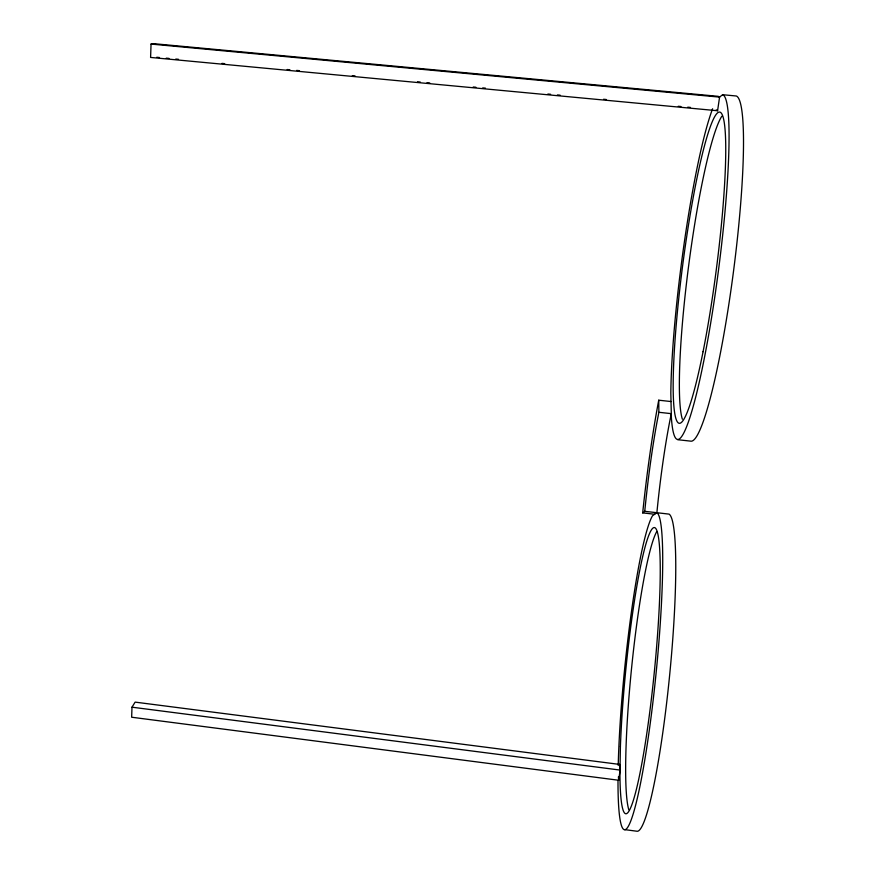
<?xml version="1.0" encoding="UTF-8"?>
<svg xmlns="http://www.w3.org/2000/svg" width="875" height="875" viewBox="0 0 875 875"><rect width="100%" height="100%" fill="white"/><g stroke="black" fill="none" stroke-linecap="round" stroke-linejoin="round"><path stroke-width="1.31" d="M151.047 44.067L719.578 97.114L718.255 96.337L154.503 43.75L151.047 44.067L150.598 57.433L717.588 110.742L719.578 97.114L722.597 94.719L736.302 95.998A174.092 20.377 -82.6 0 1 733.403 272.114A174.092 20.377 -82.6 0 1 690.966 441.175L677.764 439.709M131.994 707.186L131.655 717.227L618.647 780.248L620.134 770.088L619.719 764.433L135.122 702.122L131.994 707.186L620.134 770.088M619.5 765.986L619.719 764.433M671.016 401.538L658.733 400.203A168.066 17.194 -83.6 0 0 642.688 512.881L644.744 511.317L669.047 514.117A159.447 17.183 -84.4 0 1 669.43 677.305A159.447 17.183 -84.4 0 1 637.055 831.25L624.619 829.609M658.733 400.203L658.886 412.289L671.3 413.656A126.744 13.923 -83.6 0 0 656.884 512.717L652.509 515.769A159.348 15.859 -84.3 0 0 618.22 765.395M156.778 57.258L159.491 57.52M166.283 58.155L168.995 58.406M175.787 59.052L178.5 59.303M221.955 63.383L224.678 63.645M287.142 69.519L289.866 69.77M296.647 70.405L299.37 70.667M352.33 75.644L355.042 75.895M417.517 81.769L420.23 82.02M427.022 82.666L429.734 82.917M473.2 86.997L475.913 87.259M482.705 87.894L485.417 88.145M547.881 94.019L550.605 94.281M557.397 94.916L560.109 95.167M603.564 99.258L606.277 99.509M678.256 106.269L680.969 106.531M687.761 107.166L690.484 107.417M642.688 512.881L654.664 514.259M716.286 109.845L717.588 110.742M618.417 776.814L618.647 780.248M628.797 809.747A143.806 14.886 -84.3 0 1 631.509 668.773A143.806 14.886 -84.3 0 1 656.655 531.738M682.358 419.191A156.986 17.653 -82.6 0 1 688.636 265.792A156.986 17.653 -82.6 0 1 721.787 116.298M644.744 511.317A126.656 12.764 -83.6 0 1 658.886 412.289M656.884 512.717A159.348 15.859 -84.3 0 1 648.331 737.078A159.348 15.859 -84.3 0 1 618.002 780.894M722.597 94.719A173.972 18.812 -82.6 0 1 712.239 313.502A173.972 18.812 -82.6 0 1 671.398 417.9L670.83 393.323A173.972 18.812 -82.6 0 1 712.6 108.763M620.408 746.594L619.938 773.806A143.762 14.295 -84.3 0 0 649.228 716.045A143.762 14.295 -84.3 0 0 652.455 528.544A143.762 14.295 -84.3 0 0 620.408 746.594M703.062 351.706A156.92 16.953 -82.6 0 0 720.081 112.175A156.92 16.953 -82.6 0 0 675.106 339.062A156.92 16.953 -82.6 0 0 703.062 351.706"/></g></svg>
